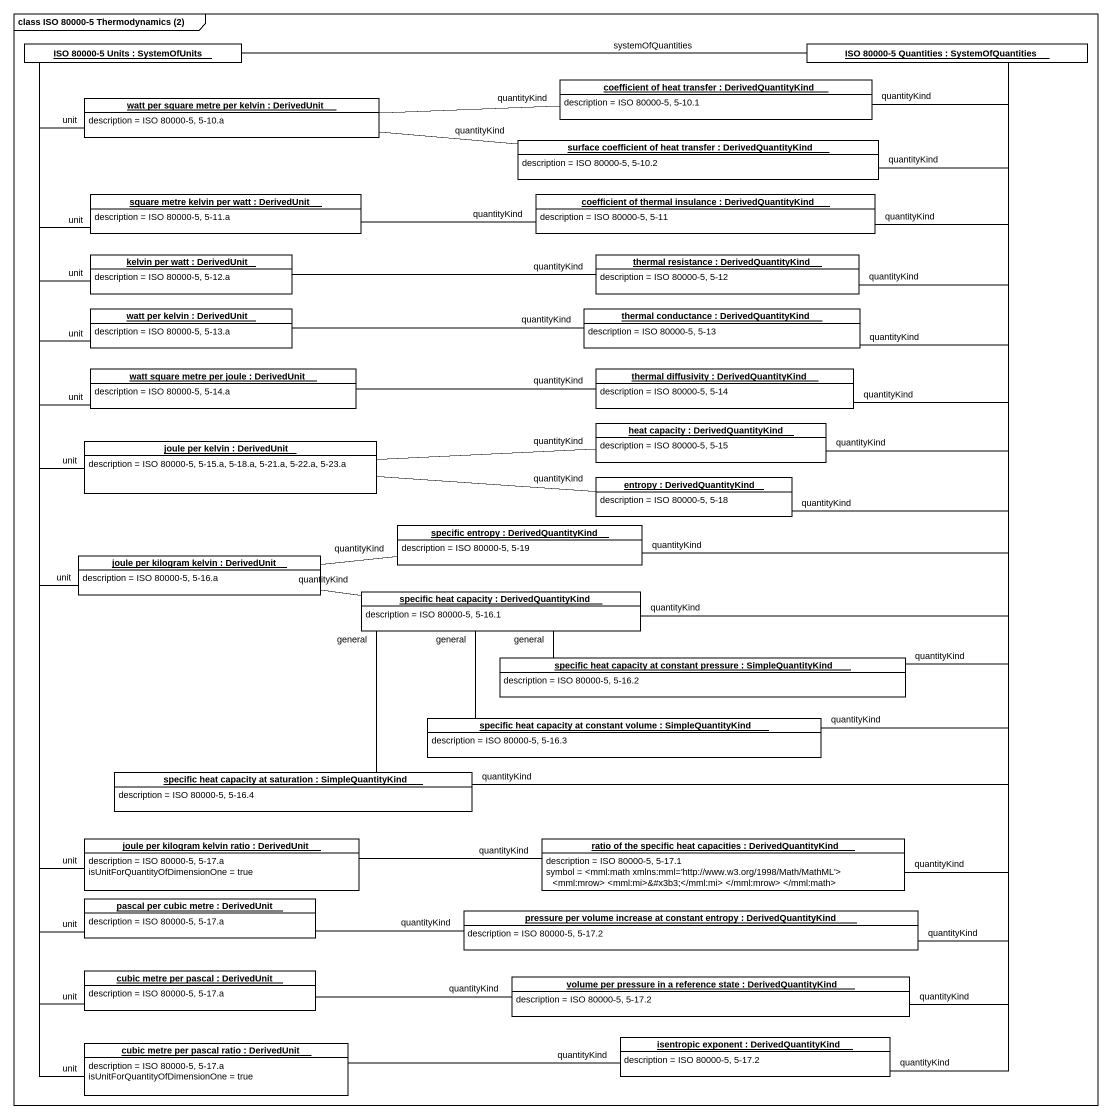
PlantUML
@startuml
mainframe class ISO 80000-5 Thermodynamics (2)
hide circle
hide empty members
object "ISO 80000-5 Units : SystemOfUnits" as ISO_80000_5_Units #FFFFFF
object "ISO 80000-5 Quantities : SystemOfQuantities" as ISO_80000_5_Quantities #FFFFFF
object "watt per square metre per kelvin : DerivedUnit" as watt_per_square_metre_per #FFFFFF {
  description = ISO 80000-5, 5-10.a
}
object "coefficient of heat transfer : DerivedQuantityKind" as coefficient_of_heat_transfer #FFFFFF {
  description = ISO 80000-5, 5-10.1
}
object "surface coefficient of heat transfer : DerivedQuantityKind" as surface_coefficient_of_heat #FFFFFF {
  description = ISO 80000-5, 5-10.2
}
object "square metre kelvin per watt : DerivedUnit" as square_metre_kelvin_per_watt #FFFFFF {
  description = ISO 80000-5, 5-11.a
}
object "coefficient of thermal insulance : DerivedQuantityKind" as coefficient_of_thermal #FFFFFF {
  description = ISO 80000-5, 5-11
}
object "kelvin per watt : DerivedUnit" as kelvin_per_watt #FFFFFF {
  description = ISO 80000-5, 5-12.a
}
object "thermal resistance : DerivedQuantityKind" as thermal_resistance #FFFFFF {
  description = ISO 80000-5, 5-12
}
object "watt per kelvin : DerivedUnit" as watt_per_kelvin #FFFFFF {
  description = ISO 80000-5, 5-13.a
}
object "thermal conductance : DerivedQuantityKind" as thermal_conductance #FFFFFF {
  description = ISO 80000-5, 5-13
}
object "watt square metre per joule : DerivedUnit" as watt_square_metre_per_joule #FFFFFF {
  description = ISO 80000-5, 5-14.a
}
object "thermal diffusivity : DerivedQuantityKind" as thermal_diffusivity #FFFFFF {
  description = ISO 80000-5, 5-14
}
object "heat capacity : DerivedQuantityKind" as heat_capacity #FFFFFF {
  description = ISO 80000-5, 5-15
}
object "joule per kelvin : DerivedUnit" as joule_per_kelvin #FFFFFF {
  description = ISO 80000-5, 5-15.a, 5-18.a, 5-21.a, 5-22.a, 5-23.a
}
object "entropy : DerivedQuantityKind" as entropy #FFFFFF {
  description = ISO 80000-5, 5-18
}
object "specific entropy : DerivedQuantityKind" as specific_entropy #FFFFFF {
  description = ISO 80000-5, 5-19
}
object "joule per kilogram kelvin : DerivedUnit" as joule_per_kilogram_kelvin #FFFFFF {
  description = ISO 80000-5, 5-16.a
}
object "specific heat capacity : DerivedQuantityKind" as specific_heat_capacity #FFFFFF {
  description = ISO 80000-5, 5-16.1
}
object "specific heat capacity at constant pressure : SimpleQuantityKind" as specific_heat_capacity_at #FFFFFF {
  description = ISO 80000-5, 5-16.2
}
object "specific heat capacity at constant volume : SimpleQuantityKind" as specific_heat_capacity_at_2 #FFFFFF {
  description = ISO 80000-5, 5-16.3
}
object "specific heat capacity at saturation : SimpleQuantityKind" as specific_heat_capacity_at_3 #FFFFFF {
  description = ISO 80000-5, 5-16.4
}
object "joule per kilogram kelvin ratio : DerivedUnit" as joule_per_kilogram_kelvin_2 #FFFFFF {
  description = ISO 80000-5, 5-17.a
  isUnitForQuantityOfDimensionOne = true
}
object "ratio of the specific heat capacities : DerivedQuantityKind" as ratio_of_the_specific_heat #FFFFFF {
  description = ISO 80000-5, 5-17.1
  symbol = <mml:math xmlns:mml='http://www.w3.org/1998/Math/MathML'> <mml:mrow> <mml:mi>&#x3b3;</mml:mi> </mml:mrow> </mml:math>
}
object "pascal per cubic metre : DerivedUnit" as pascal_per_cubic_metre #FFFFFF {
  description = ISO 80000-5, 5-17.a
}
object "pressure per volume increase at constant entropy : DerivedQuantityKind" as pressure_per_volume #FFFFFF {
  description = ISO 80000-5, 5-17.2
}
object "cubic metre per pascal : DerivedUnit" as cubic_metre_per_pascal #FFFFFF {
  description = ISO 80000-5, 5-17.a
}
object "volume per pressure in a reference state : DerivedQuantityKind" as volume_per_pressure_in_a #FFFFFF {
  description = ISO 80000-5, 5-17.2
}
object "cubic metre per pascal ratio : DerivedUnit" as cubic_metre_per_pascal_ratio #FFFFFF {
  description = ISO 80000-5, 5-17.a
  isUnitForQuantityOfDimensionOne = true
}
object "isentropic exponent : DerivedQuantityKind" as isentropic_exponent #FFFFFF {
  description = ISO 80000-5, 5-17.2
}
ISO_80000_5_Quantities -left- ISO_80000_5_Units : systemOfQuantities
watt_per_square_metre_per -up- ISO_80000_5_Units : unit
watt_per_square_metre_per -right- coefficient_of_heat_transfer : quantityKind
watt_per_square_metre_per -right- surface_coefficient_of_heat : quantityKind
coefficient_of_heat_transfer -right- ISO_80000_5_Quantities : quantityKind
surface_coefficient_of_heat -right- ISO_80000_5_Quantities : quantityKind
square_metre_kelvin_per_watt -up- ISO_80000_5_Units : unit
square_metre_kelvin_per_watt -right- coefficient_of_thermal : quantityKind
coefficient_of_thermal -up- ISO_80000_5_Quantities : quantityKind
kelvin_per_watt -up- ISO_80000_5_Units : unit
kelvin_per_watt -right- thermal_resistance : quantityKind
thermal_resistance -up- ISO_80000_5_Quantities : quantityKind
watt_per_kelvin -up- ISO_80000_5_Units : unit
watt_per_kelvin -right- thermal_conductance : quantityKind
thermal_conductance -up- ISO_80000_5_Quantities : quantityKind
watt_square_metre_per_joule -up- ISO_80000_5_Units : unit
watt_square_metre_per_joule -right- thermal_diffusivity : quantityKind
thermal_diffusivity -up- ISO_80000_5_Quantities : quantityKind
heat_capacity -up- ISO_80000_5_Quantities : quantityKind
joule_per_kelvin -up- ISO_80000_5_Units : unit
joule_per_kelvin -right- heat_capacity : quantityKind
joule_per_kelvin -right- entropy : quantityKind
entropy -up- ISO_80000_5_Quantities : quantityKind
specific_entropy -up- ISO_80000_5_Quantities : quantityKind
joule_per_kilogram_kelvin -up- ISO_80000_5_Units : unit
joule_per_kilogram_kelvin -right- specific_entropy : quantityKind
joule_per_kilogram_kelvin -right- specific_heat_capacity : quantityKind
specific_heat_capacity -up- ISO_80000_5_Quantities : quantityKind
specific_heat_capacity_at -up- ISO_80000_5_Quantities : quantityKind
specific_heat_capacity_at -left- specific_heat_capacity : general
specific_heat_capacity_at_2 -up- ISO_80000_5_Quantities : quantityKind
specific_heat_capacity_at_2 -up- specific_heat_capacity : general
specific_heat_capacity_at_3 -up- ISO_80000_5_Quantities : quantityKind
specific_heat_capacity_at_3 -up- specific_heat_capacity : general
joule_per_kilogram_kelvin_2 -up- ISO_80000_5_Units : unit
joule_per_kilogram_kelvin_2 -right- ratio_of_the_specific_heat : quantityKind
ratio_of_the_specific_heat -up- ISO_80000_5_Quantities : quantityKind
pascal_per_cubic_metre -up- ISO_80000_5_Units : unit
pascal_per_cubic_metre -right- pressure_per_volume : quantityKind
pressure_per_volume -up- ISO_80000_5_Quantities : quantityKind
cubic_metre_per_pascal -up- ISO_80000_5_Units : unit
cubic_metre_per_pascal -right- volume_per_pressure_in_a : quantityKind
volume_per_pressure_in_a -up- ISO_80000_5_Quantities : quantityKind
cubic_metre_per_pascal_ratio -up- ISO_80000_5_Units : unit
cubic_metre_per_pascal_ratio -right- isentropic_exponent : quantityKind
isentropic_exponent -up- ISO_80000_5_Quantities : quantityKind
@enduml
